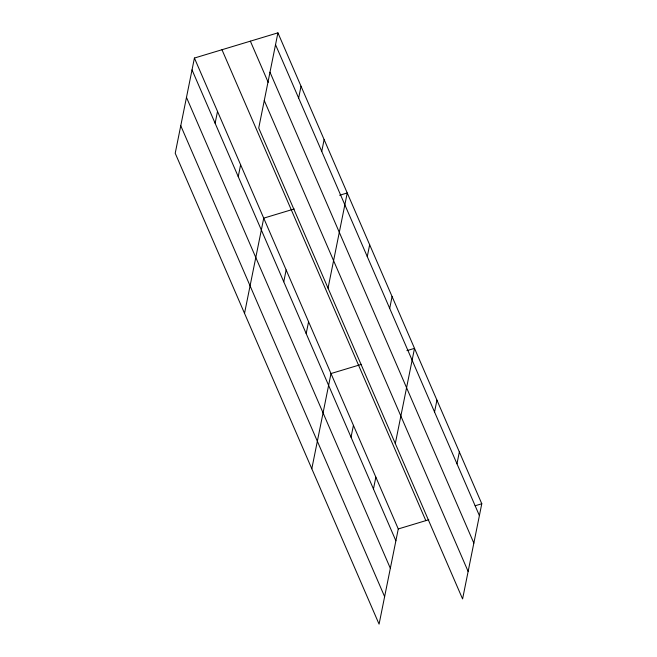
<?xml version="1.0" encoding="UTF-8"?>
<svg xmlns="http://www.w3.org/2000/svg" width="657" height="657" viewBox="0 0 657 657"><rect width="100%" height="100%" fill="white"/><g stroke="black" fill="none" stroke-linecap="round" stroke-linejoin="round"><path stroke-width="0.99" d="M194.415 58.046L175.214 153.245L379.081 624.15L398.273 528.951L194.415 58.046L277.919 32.85L481.786 503.755L462.585 598.954L258.727 128.049L277.919 32.85M215.126 123.253L217.516 111.411M238.236 176.626L240.618 164.784M244.527 313.356L263.728 218.149L294.221 208.951M298.639 98.065L301.029 86.223M283.758 281.796L286.148 269.953M321.741 151.43L324.131 139.588M306.187 333.592L308.576 321.749M328.04 288.16L347.233 192.961L339.636 195.252M311.804 468.753L330.997 373.546L361.498 364.348M367.271 256.6L369.661 244.757M351.035 437.192L353.425 425.35M389.7 308.396L392.081 296.553M373.463 488.989L375.845 477.146M395.309 443.557L414.51 348.358L406.905 350.649M434.548 411.996L436.93 400.154M456.968 463.801L459.358 451.959M398.273 528.951L428.766 519.744M475.134 505.759L481.786 503.755M275.538 44.692L479.396 515.597M269.986 72.204L473.845 543.109M250.366 41.161L268.204 82.363M264.27 100.546L468.129 571.45M221.976 49.727L425.835 520.631M192.025 69.888L395.884 540.793M186.481 97.392L390.34 568.297M180.765 125.742L384.624 596.638"/></g></svg>
